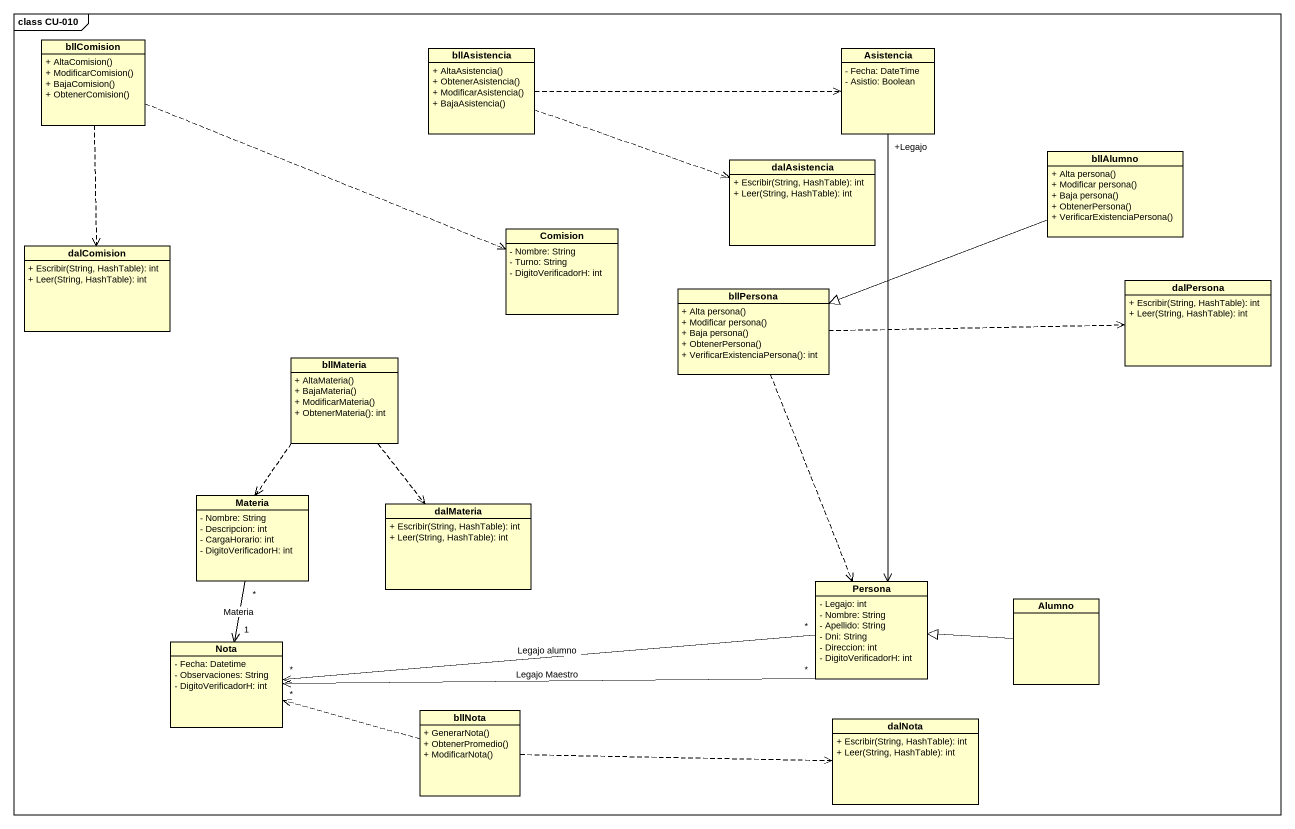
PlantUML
@startuml
mainframe class CU-010
hide circle
hide empty members
skinparam classAttributeIconSize 0
class bllComision {
  + AltaComision()
  + ModificarComision()
  + BajaComision()
  + ObtenerComision()
}
class bllAsistencia {
  + AltaAsistencia()
  + ObtenerAsistencia()
  + ModificarAsistencia()
  + BajaAsistencia()
}
class Asistencia {
  - Fecha: DateTime
  - Asistio: Boolean
}
class dalAsistencia {
  + Escribir(String, HashTable): int
  + Leer(String, HashTable): int
}
class bllAlumno {
  + Alta persona()
  + Modificar persona()
  + Baja persona()
  + ObtenerPersona()
  + VerificarExistenciaPersona()
}
class dalComision {
  + Escribir(String, HashTable): int
  + Leer(String, HashTable): int
}
class Comision {
  - Nombre: String
  - Turno: String
  - DigitoVerificadorH: int
}
class bllPersona {
  + Alta persona()
  + Modificar persona()
  + Baja persona()
  + ObtenerPersona()
  + VerificarExistenciaPersona(): int
}
class dalPersona {
  + Escribir(String, HashTable): int
  + Leer(String, HashTable): int
}
class bllMateria {
  + AltaMateria()
  + BajaMateria()
  + ModificarMateria()
  + ObtenerMateria(): int
}
class Materia {
  - Nombre: String
  - Descripcion: int
  - CargaHorario: int
  - DigitoVerificadorH: int
}
class dalMateria {
  + Escribir(String, HashTable): int
  + Leer(String, HashTable): int
}
class Persona {
  - Legajo: int
  - Nombre: String
  - Apellido: String
  - Dni: String
  - Direccion: int
  - DigitoVerificadorH: int
}
class Alumno
class Nota {
  - Fecha: Datetime
  - Observaciones: String
  - DigitoVerificadorH: int
}
class bllNota {
  + GenerarNota()
  + ObtenerPromedio()
  + ModificarNota()
}
class dalNota {
  + Escribir(String, HashTable): int
  + Leer(String, HashTable): int
}
bllComision ..> dalComision
bllComision .right.> Comision
bllAsistencia .right.> Asistencia
bllAsistencia .right.> dalAsistencia
Asistencia "+Legajo" --> Persona
bllAlumno -left-|> bllPersona
bllPersona .right.> dalPersona
bllPersona .right.> dalPersona
bllPersona ..> Persona
bllMateria ..> Materia
bllMateria ..> dalMateria
Materia "*" --> "1" Nota : Materia
Persona "*" -left-> "*" Nota : Legajo alumno
Persona "*" -left-> "*" Nota : Legajo Maestro
Alumno -left-|> Persona
bllNota .left.> Nota
bllNota .right.> dalNota
@enduml
